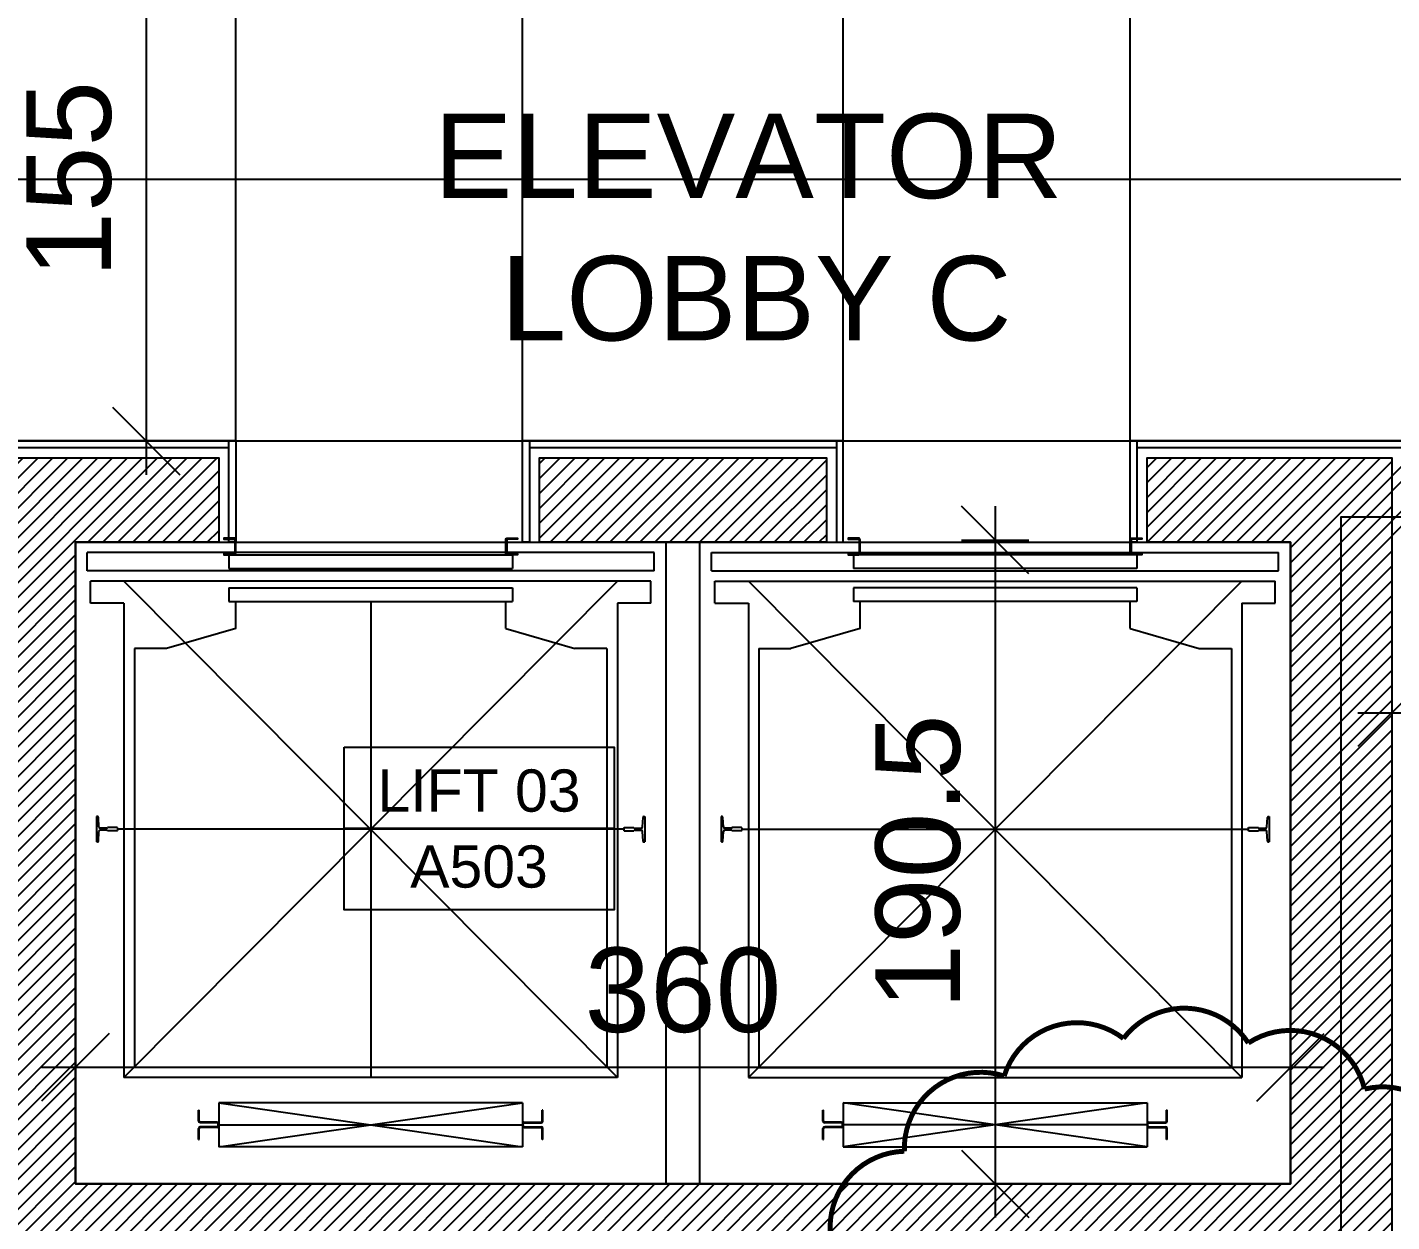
# Model space of a CAD drawing. Extents: x -1.7 to 46.3, y -159.8 to -77.2.
# Drawn here: x 11.736 to 15.778, y -130.998 to -127.461 of the extents above; entities that cross this region are included whole.
import ezdxf
from ezdxf.enums import TextEntityAlignment as Align

# ---------------------------------------------------------------- set-up
doc = ezdxf.new("R2010")
doc.units = 0
doc.header["$MEASUREMENT"] = 0
doc.header["$PDMODE"] = 35
doc.header["$PDSIZE"] = 0.3
doc.layers.get('0').update_dxf_attribs({"linetype": 'CONTINUOUS'})
doc.layers.get('DEFPOINTS').update_dxf_attribs({"linetype": 'CONTINUOUS'})
for name, color, linetype in [('A-ANNO-EVTRTAG', 7, 'CONTINUOUS'), ('A-AREAS', 6, 'CONTINUOUS'), ('A-asc', 15, 'CONTINUOUS'), ('a-dim', 3, 'CONTINUOUS'), ('A-HATCH-CONC', 8, 'CONTINUOUS'), ('A-HATCH-WALL', 8, 'CONTINUOUS'), ('A-NOMENCLATURE', 3, 'CONTINUOUS'), ('A-proj-marble', 137, 'CONTINUOUS'), ('A-PROJECTION', 9, 'CONTINUOUS'), ('A-sect-marble', 1, 'CONTINUOUS'), ('l', 7, 'CONTINUOUS'), ('S-2ND-3RD-4-5-6TH$0$A-SHAFT GR', 8, 'CONTINUOUS'), ('S-2ND-3RD-4-5-6TH$0$A-STR 2-3-4-5-6', 2, 'CONTINUOUS'), ('str', 6, 'CONTINUOUS')]:
    doc.layers.add(name, color=color, linetype=linetype)
doc.styles.add('A100-STEXT', font='ARIAL.TTF', dxfattribs={"height": 0.25})
doc.styles.add('BLOCK', font='ARIAL.TTF', dxfattribs={"width": 0.8, "height": 0.25})
doc.dimstyles.new('A100-DIM', dxfattribs={"dimtxt": 0.25, "dimasz": 0.2, "dimexe": 0.1, "dimexo": 0.3, "dimgap": 0.1, "dimtad": 1, "dimlfac": 100, "dimrnd": 0.5, "dimdsep": 46, "dimtxsty": 'A100-STEXT', "dimblk1": 'OBLIQUE', "dimblk2": 'OBLIQUE', "dimsah": 1, "dimcen": -0.05, "dimdle": 0.1, "dimclrd": 15, "dimclre": 15, "dimclrt": 256, "dimadec": 0, "dimazin": 0, "dimtfac": 0.28, "dimtix": 1, "dimtmove": 2, "dimatfit": 3, "dimldrblk": 'OBLIQUE', "dimfxl": 0, "dimtolj": 1, "dimarcsym": 0})
pattern_1 = [(45, (8e-11, -138.735676), (-0.022097087, 0.022097087), [])]

# ---------------------------------------------------------------- blocks, each defined once
blk = doc.blocks.new('A-AXIS$0$block-elevator')
at = {"color": 0}
for p, q in [((1.606, -0.315), (1.606, 1.585)), ((1.706, -0.315), (1.706, 1.585)), ((1.571, 1.555), (-0.109, 1.555)), ((-0.109, 1.5), (-0.109, 1.555)), ((0.311, 1.5475), (0.311, 1.5075)), ((0.311, 1.5475), (1.151, 1.5475)), ((1.151, 1.5475), (1.151, 1.5075)), ((1.571, 1.5), (1.571, 1.555)), ((1.741, 1.555), (3.421, 1.555)), ((1.741, 1.5), (1.741, 1.555)), ((2.161, 1.5475), (2.161, 1.5075)), ((3.001, 1.5475), (2.161, 1.5475)), ((3.001, 1.5475), (3.001, 1.5075)), ((3.421, 1.5), (3.421, 1.555)), ((1.571, 1.5), (-0.109, 1.5)), ((0.311, 1.5075), (1.151, 1.5075)), ((1.741, 1.5), (3.421, 1.5)), ((3.001, 1.5075), (2.161, 1.5075)), ((1.561, 1.47), (-0.099, 1.47)), ((-0.099, 1.405), (-0.099, 1.47)), ((1.462, 0), (0, 1.47)), ((0, 0), (1.462, 1.47)), ((1.561, 1.405), (1.561, 1.47)), ((1.751, 1.47), (3.411, 1.47)), ((1.751, 1.405), (1.751, 1.47)), ((3.312, 0), (1.85, 1.47)), ((1.85, 0), (3.312, 1.47)), ((3.411, 1.405), (3.411, 1.47)), ((0.311, 1.45), (1.151, 1.45)), ((0.311, 1.45), (0.311, 1.41)), ((1.151, 1.45), (1.151, 1.41)), ((3.001, 1.45), (2.161, 1.45)), ((2.161, 1.45), (2.161, 1.41)), ((3.001, 1.45), (3.001, 1.41)), ((0, 1.405), (-0.099, 1.405)), ((0, 1.405), (0, 0)), ((0.311, 1.41), (1.151, 1.41)), ((0.331, 1.33), (0.331, 1.41)), ((0.731, 1.41), (0.731, 0)), ((1.131, 1.33), (1.131, 1.41)), ((1.462, 1.405), (1.462, 0)), ((1.561, 1.405), (1.462, 1.405)), ((1.751, 1.405), (1.85, 1.405)), ((1.85, 1.405), (1.85, 0)), ((3.001, 1.41), (2.161, 1.41)), ((2.181, 1.33), (2.181, 1.41)), ((2.581, 1.41), (2.581, 0)), ((2.981, 1.33), (2.981, 1.41)), ((3.312, 1.405), (3.312, 0)), ((3.312, 1.405), (3.411, 1.405)), ((0.331, 1.33), (0.126, 1.27)), ((1.131, 1.33), (1.336, 1.27)), ((2.181, 1.33), (1.976, 1.27)), ((2.981, 1.33), (3.186, 1.27)), ((0.031, 1.27), (0.031, 0.03)), ((0.126, 1.27), (0.031, 1.27)), ((1.431, 1.27), (1.336, 1.27)), ((1.431, 1.27), (1.431, 0.03)), ((1.881, 1.27), (1.976, 1.27)), ((1.881, 1.27), (1.881, 0.03)), ((3.186, 1.27), (3.281, 1.27)), ((3.281, 1.27), (3.281, 0.03)), ((-0.081, 0.7725), (-0.081, 0.6975)), ((-0.0784, 0.7725), (-0.081, 0.7725)), ((-0.0742, 0.7418), (-0.0759, 0.7701)), ((1.5362, 0.7418), (1.5379, 0.7701)), ((1.5404, 0.7725), (1.543, 0.7725)), ((1.543, 0.7725), (1.543, 0.6975)), ((1.769, 0.7725), (1.769, 0.6975)), ((1.7716, 0.7725), (1.769, 0.7725)), ((1.7758, 0.7418), (1.7741, 0.7701)), ((3.3862, 0.7418), (3.3879, 0.7701)), ((3.3904, 0.7725), (3.393, 0.7725)), ((3.393, 0.7725), (3.393, 0.6975)), ((-0.0759, 0.6999), (-0.0742, 0.7282)), ((-0.0505, 0.738), (-0.0702, 0.738)), ((-0.0505, 0.732), (-0.0702, 0.732)), ((-0.049, 0.74), (-0.049, 0.7395)), ((-0.02, 0.74), (-0.049, 0.74)), ((-0.049, 0.7305), (-0.049, 0.73)), ((-0.02, 0.73), (-0.049, 0.73)), ((-0.019, 0.739), (-0.02, 0.74)), ((-0.02, 0.73), (-0.019, 0.731)), ((-0.019, 0.739), (-0.019, 0.731)), ((1.481, 0.735), (-0.019, 0.735)), ((1.481, 0.739), (1.482, 0.74)), ((1.481, 0.739), (1.481, 0.731)), ((1.482, 0.73), (1.481, 0.731)), ((1.482, 0.74), (1.511, 0.74)), ((1.482, 0.73), (1.511, 0.73)), ((1.511, 0.74), (1.511, 0.7395)), ((1.511, 0.7305), (1.511, 0.73)), ((1.5125, 0.738), (1.5322, 0.738)), ((1.5125, 0.732), (1.5322, 0.732)), ((1.5379, 0.6999), (1.5362, 0.7282)), ((1.7741, 0.6999), (1.7758, 0.7282)), ((1.7995, 0.738), (1.7798, 0.738)), ((1.7995, 0.732), (1.7798, 0.732)), ((1.801, 0.74), (1.801, 0.7395)), ((1.83, 0.74), (1.801, 0.74)), ((1.801, 0.7305), (1.801, 0.73)), ((1.83, 0.73), (1.801, 0.73)), ((1.831, 0.739), (1.83, 0.74)), ((1.83, 0.73), (1.831, 0.731)), ((1.831, 0.739), (1.831, 0.731)), ((1.831, 0.735), (3.331, 0.735)), ((3.331, 0.739), (3.332, 0.74)), ((3.331, 0.739), (3.331, 0.731)), ((3.332, 0.73), (3.331, 0.731)), ((3.332, 0.74), (3.361, 0.74)), ((3.332, 0.73), (3.361, 0.73)), ((3.361, 0.74), (3.361, 0.7395)), ((3.361, 0.7305), (3.361, 0.73)), ((3.3625, 0.738), (3.3822, 0.738)), ((3.3625, 0.732), (3.3822, 0.732)), ((3.3879, 0.6999), (3.3862, 0.7282)), ((-0.0784, 0.6975), (-0.081, 0.6975)), ((1.5404, 0.6975), (1.543, 0.6975)), ((1.7716, 0.6975), (1.769, 0.6975)), ((3.3904, 0.6975), (3.393, 0.6975)), ((1.462, 0), (0, 0)), ((1.431, 0.03), (0.031, 0.03)), ((1.85, 0), (3.312, 0)), ((1.881, 0.03), (3.281, 0.03)), ((0.281, -0.075), (1.181, -0.205)), ((0.281, -0.205), (1.181, -0.075)), ((1.181, -0.075), (0.281, -0.075)), ((0.281, -0.075), (0.281, -0.205)), ((1.181, -0.075), (1.181, -0.205)), ((3.031, -0.205), (2.131, -0.075)), ((3.031, -0.075), (2.131, -0.205)), ((2.131, -0.075), (3.031, -0.075)), ((2.131, -0.075), (2.131, -0.205)), ((3.031, -0.075), (3.031, -0.205)), ((0.221, -0.129), (0.221, -0.0965)), ((0.221, -0.0965), (0.223, -0.0965)), ((0.223, -0.129), (0.223, -0.0965)), ((1.239, -0.129), (1.239, -0.0965)), ((1.241, -0.0965), (1.239, -0.0965)), ((1.241, -0.129), (1.241, -0.0965)), ((2.071, -0.129), (2.071, -0.0965)), ((2.071, -0.0965), (2.073, -0.0965)), ((2.073, -0.129), (2.073, -0.0965)), ((3.089, -0.129), (3.089, -0.0965)), ((3.091, -0.0965), (3.089, -0.0965)), ((3.091, -0.129), (3.091, -0.0965)), ((0.221, -0.1835), (0.221, -0.151)), ((0.223, -0.1835), (0.223, -0.151)), ((0.276, -0.132), (0.226, -0.132)), ((0.276, -0.134), (0.226, -0.134)), ((0.276, -0.146), (0.226, -0.146)), ((0.276, -0.148), (0.226, -0.148)), ((0.279, -0.143), (0.279, -0.137)), ((0.281, -0.137), (0.281, -0.143)), ((0.281, -0.14), (1.181, -0.14)), ((1.181, -0.137), (1.181, -0.143)), ((1.183, -0.143), (1.183, -0.137)), ((1.186, -0.132), (1.236, -0.132)), ((1.186, -0.134), (1.236, -0.134)), ((1.186, -0.146), (1.236, -0.146)), ((1.186, -0.148), (1.236, -0.148)), ((1.239, -0.1835), (1.239, -0.151)), ((1.241, -0.1835), (1.241, -0.151)), ((2.071, -0.1835), (2.071, -0.151)), ((2.073, -0.1835), (2.073, -0.151)), ((2.126, -0.132), (2.076, -0.132)), ((2.126, -0.134), (2.076, -0.134)), ((2.126, -0.146), (2.076, -0.146)), ((2.126, -0.148), (2.076, -0.148)), ((2.129, -0.143), (2.129, -0.137)), ((2.131, -0.137), (2.131, -0.143)), ((3.031, -0.14), (2.131, -0.14)), ((3.031, -0.137), (3.031, -0.143)), ((3.033, -0.143), (3.033, -0.137)), ((3.036, -0.132), (3.086, -0.132)), ((3.036, -0.134), (3.086, -0.134)), ((3.036, -0.146), (3.086, -0.146)), ((3.036, -0.148), (3.086, -0.148)), ((3.089, -0.1835), (3.089, -0.151)), ((3.091, -0.1835), (3.091, -0.151)), ((0.221, -0.1835), (0.223, -0.1835)), ((1.241, -0.1835), (1.239, -0.1835)), ((2.071, -0.1835), (2.073, -0.1835)), ((3.091, -0.1835), (3.089, -0.1835)), ((1.181, -0.205), (0.281, -0.205)), ((2.131, -0.205), (3.031, -0.205))]:
    blk.add_line(p, q, dxfattribs=at)
for points in [[(0.325, 1.5475, 0.414214), (0.331, 1.5535), (0.331, 1.5915, 0.414214), (0.325, 1.5975), (0.296, 1.5975), (0.296, 1.5945), (0.325, 1.5945, -0.414214), (0.328, 1.5915), (0.328, 1.5535, -0.414214), (0.325, 1.5505), (0.296, 1.5505), (0.296, 1.5475)], [(1.137, 1.5505), (1.166, 1.5505), (1.166, 1.5475), (1.137, 1.5475, -0.414214), (1.131, 1.5535), (1.131, 1.5915, -0.414214), (1.137, 1.5975), (1.166, 1.5975), (1.166, 1.5945), (1.137, 1.5945, 0.414214), (1.134, 1.5915), (1.134, 1.5535, 0.414214)], [(2.175, 1.5505), (2.146, 1.5505), (2.146, 1.5475), (2.175, 1.5475, 0.414214), (2.181, 1.5535), (2.181, 1.5915, 0.414214), (2.175, 1.5975), (2.146, 1.5975), (2.146, 1.5945), (2.175, 1.5945, -0.414214), (2.178, 1.5915), (2.178, 1.5535, -0.414214)], [(2.987, 1.5475, -0.414214), (2.981, 1.5535), (2.981, 1.5915, -0.414214), (2.987, 1.5975), (3.016, 1.5975), (3.016, 1.5945), (2.987, 1.5945, 0.414214), (2.984, 1.5915), (2.984, 1.5535, 0.414214), (2.987, 1.5505), (3.016, 1.5505), (3.016, 1.5475)]]:
    blk.add_lwpolyline(points, format="xyb", close=True, dxfattribs=at)
for centre, radius, start, end in [((-0.0784, 0.77), 0.0025, 3.3178, 90), ((1.5404, 0.77), 0.0025, 90, 176.6822), ((1.7716, 0.77), 0.0025, 3.3178, 90), ((3.3904, 0.77), 0.0025, 90, 176.6822), ((-0.0702, 0.742), 0.004, 183.3178, 270), ((-0.0702, 0.728), 0.004, 90, 176.6822), ((-0.0505, 0.7395), 0.0015, 270, 0), ((-0.0505, 0.7305), 0.0015, 0, 90), ((1.5125, 0.7395), 0.0015, 180, 270), ((1.5125, 0.7305), 0.0015, 90, 180), ((1.5322, 0.742), 0.004, 270, 356.6822), ((1.5322, 0.728), 0.004, 3.3178, 90), ((1.7798, 0.742), 0.004, 183.3178, 270), ((1.7798, 0.728), 0.004, 90, 176.6822), ((1.7995, 0.7395), 0.0015, 270, 0), ((1.7995, 0.7305), 0.0015, 0, 90), ((3.3625, 0.7395), 0.0015, 180, 270), ((3.3625, 0.7305), 0.0015, 90, 180), ((3.3822, 0.742), 0.004, 270, 356.6822), ((3.3822, 0.728), 0.004, 3.3178, 90), ((-0.0784, 0.7), 0.0025, 270, 356.6822), ((1.5404, 0.7), 0.0025, 183.3178, 270), ((1.7716, 0.7), 0.0025, 270, 356.6822), ((3.3904, 0.7), 0.0025, 183.3178, 270), ((0.226, -0.129), 0.005, 180, 270), ((0.226, -0.151), 0.005, 90, 180), ((0.226, -0.129), 0.003, 180, 270), ((0.226, -0.151), 0.003, 90, 180), ((0.276, -0.137), 0.005, 0, 90), ((0.276, -0.137), 0.003, 0, 90), ((0.276, -0.143), 0.005, 270, 0), ((0.276, -0.143), 0.003, 270, 0), ((1.186, -0.137), 0.005, 90, 180), ((1.186, -0.143), 0.005, 180, 270), ((1.186, -0.137), 0.003, 90, 180), ((1.186, -0.143), 0.003, 180, 270), ((1.236, -0.129), 0.005, 270, 0), ((1.236, -0.129), 0.003, 270, 0), ((1.236, -0.151), 0.005, 0, 90), ((1.236, -0.151), 0.003, 0, 90), ((2.076, -0.129), 0.005, 180, 270), ((2.076, -0.151), 0.005, 90, 180), ((2.076, -0.129), 0.003, 180, 270), ((2.076, -0.151), 0.003, 90, 180), ((2.126, -0.137), 0.005, 0, 90), ((2.126, -0.137), 0.003, 0, 90), ((2.126, -0.143), 0.005, 270, 0), ((2.126, -0.143), 0.003, 270, 0), ((3.036, -0.137), 0.005, 90, 180), ((3.036, -0.143), 0.005, 180, 270), ((3.036, -0.137), 0.003, 90, 180), ((3.036, -0.143), 0.003, 180, 270), ((3.086, -0.129), 0.005, 270, 0), ((3.086, -0.129), 0.003, 270, 0), ((3.086, -0.151), 0.005, 0, 90), ((3.086, -0.151), 0.003, 0, 90)]:
    blk.add_arc(centre, radius, start, end, dxfattribs=at)
blk = doc.blocks.new('EVTRTAG')
at = {"color": 7}
for points in [[(-0.008, 0.004823), (0.008, 0.004823), (0.008, 0), (-0.008, 0)], [(-0.008, 0), (0.008, 0), (0.008, -0.004823), (-0.008, -0.004823)]]:
    blk.add_lwpolyline(points, close=True, dxfattribs=at)
at = {"color": 7, "style": 'BLOCK'}
blk.add_attdef('EVTR', text='', height=0.0025, dxfattribs=at).set_placement((0, 0.00225), align=Align.MIDDLE)
blk.add_attdef('DWG', text='', height=0.0025, rotation=360, dxfattribs=at).set_placement((0, -0.00225), align=Align.MIDDLE)
blk = doc.blocks.new('_OBLIQUE')
at = {"color": 0, "linetype": 'ByBlock'}
blk.add_line((-0.5, -0.5), (0.5, 0.5), dxfattribs=at)
blk = doc.blocks.new('*D82')
at = {"layer": 'a-dim', "color": 15, "lineweight": -2}
for p, q in [((15.7784, -129.4272), (15.7784, -129.5904)), ((18.5284, -129.4272), (18.5284, -129.5904)), ((15.6784, -129.4904), (18.6284, -129.4904))]:
    blk.add_line(p, q, dxfattribs=at)
at = {"layer": 'DEFPOINTS', "color": 0}
for p in [(15.7784, -129.1272), (18.5284, -129.1272), (18.5284, -129.4904)]:
    blk.add_point(p, dxfattribs=at)
at = {"layer": 'a-dim', "color": 15, "lineweight": -2, "xscale": 0.2, "yscale": 0.2, "zscale": 0.2, "rotation": 180}
blk.add_blockref('_OBLIQUE', (15.7784, -129.4904), dxfattribs=at)
at = {"layer": 'a-dim', "color": 15, "lineweight": -2, "xscale": 0.2, "yscale": 0.2, "zscale": 0.2}
blk.add_blockref('_OBLIQUE', (18.5284, -129.4904), dxfattribs=at)
at = {"layer": 'a-dim', "insert": (17.1534, -129.2628), "char_height": 0.25, "attachment_point": 5, "style": 'A100-STEXT'}
blk.add_mtext('\\A1;275', dxfattribs=at)
blk = doc.blocks.new('*D84')
at = {"layer": 'a-dim', "color": 15, "lineweight": -2}
for p, q in [((17.4048, -128.8857), (17.4048, -133.0207)), ((16.0784, -128.9857), (17.5048, -128.9857)), ((18.3034, -132.9207), (17.3048, -132.9207))]:
    blk.add_line(p, q, dxfattribs=at)
at = {"layer": 'DEFPOINTS', "color": 0}
for p in [(15.7784, -128.9857), (17.4048, -132.9207), (18.6034, -132.9207)]:
    blk.add_point(p, dxfattribs=at)
at = {"layer": 'a-dim', "color": 15, "lineweight": -2, "xscale": 0.2, "yscale": 0.2, "zscale": 0.2}
for p, rotation in [((17.4048, -128.9857), 90), ((17.4048, -132.9207), 270)]:
    blk.add_blockref('_OBLIQUE', p, dxfattribs=dict(at, rotation=rotation))
at = {"layer": 'a-dim', "insert": (17.1771, -130.9532), "char_height": 0.25, "attachment_point": 5, "rotation": 90, "style": 'A100-STEXT'}
blk.add_mtext('\\A1;393.5', dxfattribs=at)
blk = doc.blocks.new('*D178')
at = {"layer": 'a-dim', "color": 15, "lineweight": -2}
for p, q in [((14.6034, -128.8792), (14.6034, -130.9857)), ((14.5034, -128.9792), (14.7034, -128.9792)), ((14.5034, -130.8857), (14.7034, -130.8857))]:
    blk.add_line(p, q, dxfattribs=at)
at = {"layer": 'DEFPOINTS', "color": 0}
for p in [(14.2034, -128.9792), (14.2034, -130.8857), (14.6034, -130.8857)]:
    blk.add_point(p, dxfattribs=at)
at = {"layer": 'a-dim', "color": 15, "lineweight": -2, "xscale": 0.2, "yscale": 0.2, "zscale": 0.2}
for p, rotation in [((14.6034, -128.9792), 90), ((14.6034, -130.8857), 270)]:
    blk.add_blockref('_OBLIQUE', p, dxfattribs=dict(at, rotation=rotation))
at = {"layer": 'a-dim', "insert": (14.3757, -129.9324), "char_height": 0.25, "attachment_point": 5, "rotation": 90, "style": 'A100-STEXT'}
blk.add_mtext('\\A1;190.5', dxfattribs=at)
blk = doc.blocks.new('*D179')
at = {"layer": 'a-dim', "color": 15, "lineweight": -2}
for p, q in [((11.8784, -130.5857), (11.8784, -130.4407)), ((15.4784, -130.5857), (15.4784, -130.4407)), ((15.5784, -130.5407), (11.7784, -130.5407))]:
    blk.add_line(p, q, dxfattribs=at)
at = {"layer": 'DEFPOINTS', "color": 0}
for p in [(11.8784, -130.5407), (11.8784, -130.8857), (15.4784, -130.8857)]:
    blk.add_point(p, dxfattribs=at)
at = {"layer": 'a-dim', "color": 15, "lineweight": -2, "xscale": 0.2, "yscale": 0.2, "zscale": 0.2}
for p, rotation in [((11.8784, -130.5407), 179.9999999995296), ((15.4784, -130.5407), 359.9999999995296)]:
    blk.add_blockref('_OBLIQUE', p, dxfattribs=dict(at, rotation=rotation))
at = {"layer": 'a-dim', "insert": (13.6784, -130.3129), "char_height": 0.25, "attachment_point": 5, "style": 'A100-STEXT'}
blk.add_mtext('\\A1;360', dxfattribs=at)
blk = doc.blocks.new('*D180')
at = {"layer": 'a-dim', "color": 15, "lineweight": -2}
for p, q in [((12.0879, -127.0357), (12.0879, -128.7857)), ((12.3034, -127.1357), (12.1879, -127.1357)), ((12.3034, -128.6857), (12.1879, -128.6857))]:
    blk.add_line(p, q, dxfattribs=at)
at = {"layer": 'DEFPOINTS', "color": 0}
for p in [(12.0034, -127.1357), (12.0034, -128.6857), (12.0879, -128.6857)]:
    blk.add_point(p, dxfattribs=at)
at = {"layer": 'a-dim', "color": 15, "lineweight": -2, "xscale": 0.2, "yscale": 0.2, "zscale": 0.2}
for p, rotation in [((12.0879, -127.1357), 90), ((12.0879, -128.6857), 270)]:
    blk.add_blockref('_OBLIQUE', p, dxfattribs=dict(at, rotation=rotation))
at = {"layer": 'a-dim', "insert": (11.8603, -127.9107), "char_height": 0.25, "attachment_point": 5, "rotation": 90, "style": 'A100-STEXT'}
blk.add_mtext('\\A1;155', dxfattribs=at)

msp = doc.modelspace()

# ---------------------------------------------------------------- hatches: boundary and pattern name
at = {"layer": 'A-HATCH-CONC'}
h = msp.add_hatch(dxfattribs=at)
h.set_pattern_fill('ANSI31', color=256, scale=0.25, style=0)
h.set_pattern_definition(pattern_1)
h.paths.add_polyline_path([(15.77837, -128.73568), (15.05337, -128.73568), (15.05337, -128.98568), (15.47837, -128.98568), (15.47837, -130.88568), (11.87837, -130.88568), (11.87837, -128.98568), (12.30337, -128.98568), (12.30337, -128.73568), (11.57837, -128.73568), (11.57837, -131.68568), (11.87837, -131.68568), (11.87837, -131.18568), (15.47837, -131.18568), (15.47837, -131.68568), (15.77837, -131.68568)])
h = msp.add_hatch(dxfattribs=at)
h.set_pattern_fill('ANSI31', color=256, scale=0.25, style=0)
h.set_pattern_definition(pattern_1)
h.paths.add_polyline_path([(14.10337, -128.73568), (13.25337, -128.73568), (13.25337, -128.98568), (14.10337, -128.98568)])
at = {"layer": 'A-HATCH-WALL'}
h = msp.add_hatch(dxfattribs=at)
h.set_pattern_fill('ANSI32', color=256, scale=0.25, style=0)
h.set_pattern_definition([(45, (-4e-09, -138.73489), (-0.06629126, 0.06629126), []), (45, (0.04419, -138.73489), (-0.06629126, 0.06629126), [])])
h.paths.add_polyline_path([(16.97837, -128.98489), (16.97837, -128.83489), (16.92837, -128.83489), (16.92837, -128.45989), (16.77837, -128.45989), (16.77837, -128.73489), (15.77837, -128.73489), (15.77837, -128.83489), (16.77837, -128.83489), (16.77837, -128.88489), (15.77837, -128.88489), (15.77837, -128.98489)])

# ---------------------------------------------------------------- linework, layer by layer
at = {"layer": 'A-AREAS'}
msp.add_lwpolyline([(13.67837, -116.13948), (15.84837, -116.13948), (15.84837, -117.98568), (23.49837, -117.98568), (23.49837, -120.06568), (27.32837, -120.06568), (27.32837, -135.23568), (25.32362, -135.23568), (23.05837, -134.92678), (23.05837, -133.30568), (15.84837, -133.30568), (15.84837, -135.23568), (13.67837, -135.23568), (13.67837, -131.03568), (15.62837, -131.03568), (15.62837, -128.91068), (16.85337, -128.91068), (16.85337, -127.01068), (15.62837, -127.01068), (15.62837, -121.63568), (15.70337, -121.63568), (15.70337, -120.41068), (13.67837, -120.41068)], close=True, dxfattribs=at)
at = {"layer": 'A-AREAS', "color": 30, "const_width": 0.01469}
msp.add_lwpolyline([(16.22079, -131.53672, 0.5205671), (16.15795, -131.17176, 0.5205671), (15.97668, -130.84882, 0.5205671), (15.69784, -130.6051, 0.5205671), (15.35355, -130.46867, 0.5205671), (14.98346, -130.45523, 0.5205671), (14.63019, -130.56634, 0.5205671), (14.33441, -130.78919, 0.5205671), (14.13019, -131.09813, 0.5205671), (14.04105, -131.45758, 0.5205671), (14.07725, -131.82614, 0.5205671), (14.23463, -132.16137, 0.5205671), (14.49505, -132.42467, 0.5205671), (14.82854, -132.58571, 0.5205671), (15.19668, -132.62596, 0.5205671), (15.55708, -132.54077, 0.5205671), (15.86825, -132.33995, 0.5205671), (16.09433, -132.04664, 0.5205671)], format="xyb", close=True, dxfattribs=at)
at = {"layer": 'A-proj-marble'}
for p, q in [((12.35337, -128.68568), (12.35337, -127.13568)), ((13.20337, -128.68568), (13.20337, -127.13568)), ((14.15337, -128.68568), (14.15337, -127.13568)), ((15.00337, -128.68568), (15.00337, -127.13568)), ((11.52837, -127.91068), (15.82837, -127.91068))]:
    msp.add_line(p, q, dxfattribs=at)
msp.add_lwpolyline([(11.52837, -128.68568), (15.82837, -128.68568), (15.82837, -127.13568), (11.52837, -127.13568)], close=True, dxfattribs=at)
at = {"layer": 'A-PROJECTION'}
for p, q in [((12.35337, -128.68568), (13.20337, -128.68568)), ((12.35337, -128.68568), (13.20337, -128.68568)), ((14.15337, -128.68568), (15.00337, -128.68568)), ((14.15337, -128.68568), (15.00337, -128.68568)), ((12.30337, -128.98568), (13.25337, -128.98568)), ((12.30337, -128.98568), (13.25337, -128.98568)), ((14.10337, -128.98568), (15.05337, -128.98568)), ((14.10337, -128.98568), (15.05337, -128.98568))]:
    msp.add_line(p, q, dxfattribs=at)
at = {"layer": 'A-sect-marble'}
for points in [[(12.35337, -128.68568), (11.52837, -128.68568)], [(12.33337, -128.70568), (11.52837, -128.70568)], [(14.15337, -128.68568), (13.20337, -128.68568)], [(14.13337, -128.70568), (13.22337, -128.70568)], [(15.82837, -128.68568), (15.00337, -128.68568)], [(15.82837, -128.70568), (15.02337, -128.70568)]]:
    msp.add_lwpolyline(points, dxfattribs=at)
for points in [[(12.33337, -128.68568), (12.35337, -128.68568), (12.35337, -128.98568), (12.33337, -128.98568)], [(13.20337, -128.68568), (13.22337, -128.68568), (13.22337, -128.98568), (13.20337, -128.98568)], [(14.15337, -128.68568), (14.13337, -128.68568), (14.13337, -128.98568), (14.15337, -128.98568)], [(15.00337, -128.68568), (15.02337, -128.68568), (15.02337, -128.98568), (15.00337, -128.98568)]]:
    msp.add_lwpolyline(points, close=True, dxfattribs=at)
at = {"layer": 'l'}
for points in [[(12.35337, -128.68568), (11.52837, -128.68568)], [(12.33337, -128.70568), (11.52837, -128.70568)], [(14.15337, -128.68568), (13.20337, -128.68568)], [(14.13337, -128.70568), (13.22337, -128.70568)], [(15.82837, -128.68568), (15.00337, -128.68568)], [(15.82837, -128.70568), (15.02337, -128.70568)]]:
    msp.add_lwpolyline(points, dxfattribs=at)
for points in [[(12.33337, -128.68568), (12.35337, -128.68568), (12.35337, -128.98568), (12.33337, -128.98568)], [(13.20337, -128.68568), (13.22337, -128.68568), (13.22337, -128.98568), (13.20337, -128.98568)], [(14.15337, -128.68568), (14.13337, -128.68568), (14.13337, -128.98568), (14.15337, -128.98568)], [(15.00337, -128.68568), (15.02337, -128.68568), (15.02337, -128.98568), (15.00337, -128.98568)]]:
    msp.add_lwpolyline(points, close=True, dxfattribs=at)
at = {"layer": 'S-2ND-3RD-4-5-6TH$0$A-SHAFT GR'}
msp.add_lwpolyline([(15.47837, -130.88568), (11.87837, -130.88568), (11.87837, -128.98568), (15.47837, -128.98568)], close=True, dxfattribs=at)
at = {"layer": 'S-2ND-3RD-4-5-6TH$0$A-STR 2-3-4-5-6'}
msp.add_line((11.87837, -130.88568), (15.47837, -130.88568), dxfattribs=at)
for points in [[(11.87837, -128.98568), (11.87837, -130.88568), (15.47837, -130.88568), (15.47837, -128.98568), (15.05337, -128.98568), (15.05337, -128.73568), (15.77837, -128.73568), (15.77837, -131.68568), (15.47837, -131.68568), (15.47837, -131.18568), (11.87837, -131.18568), (11.87837, -131.68568), (11.57837, -131.68568), (11.57837, -128.73568), (12.30337, -128.73568), (12.30337, -128.98568)], [(13.25337, -128.98568), (13.25337, -128.73568), (14.10337, -128.73568), (14.10337, -128.98568)]]:
    msp.add_lwpolyline(points, close=True, dxfattribs=at)
at = {"layer": 'str'}
msp.add_line((11.87837, -130.88568), (15.47837, -130.88568), dxfattribs=at)
msp.add_lwpolyline([(15.47837, -131.18568), (11.87837, -131.18568), (11.87837, -131.68568), (11.57837, -131.68568), (11.57837, -128.73568), (12.30337, -128.73568), (12.30337, -128.98568), (11.87837, -128.98568), (11.87837, -130.88568), (15.47837, -130.88568), (15.47837, -128.98568), (15.05337, -128.98568), (15.05337, -128.73568), (15.77837, -128.73568), (15.77837, -131.18568)], dxfattribs=at)
msp.add_lwpolyline([(13.25337, -128.98568), (13.25337, -128.73568), (14.10337, -128.73568), (14.10337, -128.98568)], close=True, dxfattribs=at)

# ---------------------------------------------------------------- block references
at = {"layer": 'A-ANNO-EVTRTAG', "xscale": 50, "yscale": 50, "zscale": 50}
msp.add_blockref('EVTRTAG', (13.07429, -129.83343), dxfattribs=at).add_auto_attribs({'EVTR': 'LIFT 03', 'DWG': 'A503'})
at = {"layer": 'A-asc'}
msp.add_blockref('A-AXIS$0$block-elevator', (12.02237, -130.57068), dxfattribs=at)
msp.add_blockref('A-AXIS$0$block-elevator', (12.02237, -130.57068), dxfattribs=at)

# ---------------------------------------------------------------- texts
at = {"layer": 'A-NOMENCLATURE', "style": 'A100-STEXT'}
for s, p in [('ELEVATOR', (12.94057, -127.96665)), ('LOBBY C', (13.13821, -128.38804))]:
    msp.add_text(s, height=0.25, dxfattribs=at).set_placement(p)

# ---------------------------------------------------------------- dimensions: what is measured, and where the dimension line sits
at = {"layer": 'a-dim'}
for p1, p2, distance, picture, middle in [((12.00337, -127.13568), (12.00337, -128.68568), 0.08458, '*D180', (11.86031, -127.91068)), ((14.20337, -128.97918), (14.20337, -130.88568), 0.4, '*D178', (14.37573, -129.93243)), ((15.47837, -130.88568), (11.87837, -130.88568), -0.345, '*D179', (13.67837, -130.31295))]:
    dim = msp.add_aligned_dim(p1=p1, p2=p2, distance=distance, dimstyle='A100-DIM', dxfattribs=at)
    dim.commit()
    dim.dimension.update_dxf_attribs({"geometry": picture, "text_midpoint": middle})
dim = msp.add_linear_dim(base=(17.4048, -132.92068), p1=(15.77837, -128.98568), p2=(18.60337, -132.92068), angle=90, dimstyle='A100-DIM', dxfattribs=at)
dim.commit()
dim.dimension.update_dxf_attribs({"geometry": '*D84', "text_midpoint": (17.17707, -130.95318)})
dim = msp.add_linear_dim(base=(18.52837, -129.49043), p1=(15.77837, -129.12715), p2=(18.52837, -129.12715), dimstyle='A100-DIM', dxfattribs=at)
dim.commit()
dim.dimension.update_dxf_attribs({"geometry": '*D82', "text_midpoint": (17.15337, -129.26278)})

doc.saveas('drawing.dxf')
